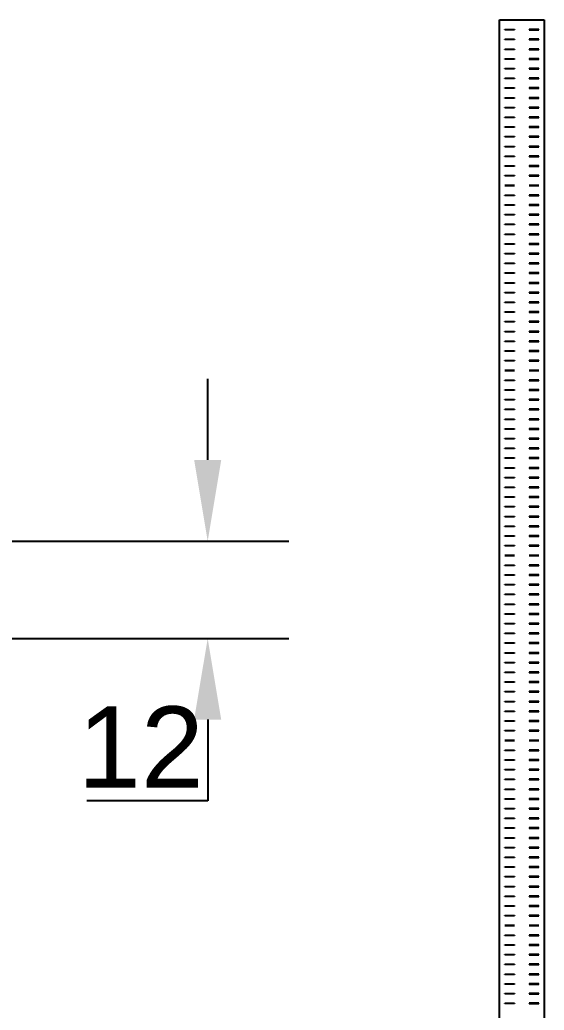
# Model space of a CAD drawing. Header units: inches. Extents: x 10969 to 23174, y -1093 to 7416.
# Drawn here: x 15912 to 16558, y 3 to 1224 of the extents above; entities that cross this region are included whole.
import ezdxf

# ---------------------------------------------------------------- set-up
doc = ezdxf.new("R2010")
doc.units = ezdxf.units.IN
doc.header["$MEASUREMENT"] = 0
doc.layers.get('Defpoints').update_dxf_attribs({"color": 2})
doc.layers.add('1', color=7, linetype='Continuous')
doc.layers.add('Размеры', color=5, linetype='Continuous')
doc.styles.get("Standard").update_dxf_attribs({"font": 'arial.ttf'})
doc.dimstyles.new('ГОСТ', dxfattribs={"dimtxt": 100, "dimasz": 100, "dimexe": 100, "dimexo": 32, "dimgap": 16, "dimtad": 1, "dimtoh": 1, "dimdec": 0, "dimzin": 0, "dimdsep": 46, "dimtxsty": 'Standard', "dimcen": 40, "dimadec": 0, "dimazin": 0, "dimtfac": 1, "dimtdec": 0, "dimtofl": 0, "dimtmove": 0, "dimatfit": 3, "dimfxl": 1, "dimtolj": 1, "dimtzin": 0, "dimarcsym": 1})

# ---------------------------------------------------------------- blocks, each defined once
blk = doc.blocks.new('*D24')
at = {"layer": 'Defpoints', "color": 0, "transparency": 16777216}
for p in [(15816.5, 581.3), (15816.5, 461.3), (16143.4, 461.3)]:
    blk.add_point(p, dxfattribs=at)
at = {"layer": 'Размеры', "color": 0, "lineweight": -2, "transparency": 16777216}
for p, q in [((16143.4, 681.3), (16143.4, 781.3)), ((15848.5, 581.3), (16243.4, 581.3)), ((15848.5, 461.3), (16243.4, 461.3)), ((16143.4, 361.3), (16143.4, 261.3)), ((16143.4, 261.3), (15994.6, 261.3))]:
    blk.add_line(p, q, dxfattribs=at)
at = {"layer": 'Размеры', "color": 0, "transparency": 16777216}
for points in [[(16126.7, 681.3), (16160.1, 681.3), (16143.4, 581.3)], [(16126.7, 361.3), (16160.1, 361.3), (16143.4, 461.3)]]:
    blk.add_solid(points, dxfattribs=at)
at = {"layer": 'Размеры', "color": 0, "transparency": 16777216, "insert": (16061, 327.5), "char_height": 100, "attachment_point": 5}
blk.add_mtext('\\A1;12', dxfattribs=at)

msp = doc.modelspace()

# ---------------------------------------------------------------- linework, layer by layer
at = {"layer": '1'}
for p, q in [((16503.3092, 1223.71791), (16558.3092, 1223.71791)), ((16503.3092, -776.28209), (16503.3092, 1223.71791)), ((16558.3092, 1223.71791), (16558.3092, -776.28209)), ((16509.8092, 1211.71791), (16521.8092, 1211.71791)), ((16509.8092, 1211.31791), (16509.8092, 1211.71791)), ((16521.8092, 1211.31791), (16509.8092, 1211.31791)), ((16521.8092, 1211.71791), (16521.8092, 1211.31791)), ((16551.8092, 1211.71791), (16539.8092, 1211.71791)), ((16539.8092, 1211.71791), (16539.8092, 1211.31791)), ((16539.8092, 1211.31791), (16551.8092, 1211.31791)), ((16551.8092, 1211.31791), (16551.8092, 1211.71791)), ((16509.8092, 1199.71791), (16521.8092, 1199.71791)), ((16509.8092, 1199.31791), (16509.8092, 1199.71791)), ((16521.8092, 1199.31791), (16509.8092, 1199.31791)), ((16521.8092, 1199.71791), (16521.8092, 1199.31791)), ((16551.8092, 1199.71791), (16539.8092, 1199.71791)), ((16539.8092, 1199.71791), (16539.8092, 1199.31791)), ((16539.8092, 1199.31791), (16551.8092, 1199.31791)), ((16551.8092, 1199.31791), (16551.8092, 1199.71791)), ((16509.8092, 1187.71791), (16521.8092, 1187.71791)), ((16509.8092, 1187.31791), (16509.8092, 1187.71791)), ((16521.8092, 1187.31791), (16509.8092, 1187.31791)), ((16521.8092, 1187.71791), (16521.8092, 1187.31791)), ((16551.8092, 1187.71791), (16539.8092, 1187.71791)), ((16539.8092, 1187.71791), (16539.8092, 1187.31791)), ((16539.8092, 1187.31791), (16551.8092, 1187.31791)), ((16551.8092, 1187.31791), (16551.8092, 1187.71791)), ((16509.8092, 1175.71791), (16521.8092, 1175.71791)), ((16509.8092, 1175.31791), (16509.8092, 1175.71791)), ((16521.8092, 1175.31791), (16509.8092, 1175.31791)), ((16521.8092, 1175.71791), (16521.8092, 1175.31791)), ((16551.8092, 1175.71791), (16539.8092, 1175.71791)), ((16539.8092, 1175.71791), (16539.8092, 1175.31791)), ((16539.8092, 1175.31791), (16551.8092, 1175.31791)), ((16551.8092, 1175.31791), (16551.8092, 1175.71791)), ((16509.8092, 1163.71791), (16521.8092, 1163.71791)), ((16509.8092, 1163.31791), (16509.8092, 1163.71791)), ((16521.8092, 1163.31791), (16509.8092, 1163.31791)), ((16521.8092, 1163.71791), (16521.8092, 1163.31791)), ((16551.8092, 1163.71791), (16539.8092, 1163.71791)), ((16539.8092, 1163.71791), (16539.8092, 1163.31791)), ((16539.8092, 1163.31791), (16551.8092, 1163.31791)), ((16551.8092, 1163.31791), (16551.8092, 1163.71791)), ((16509.8092, 1151.71791), (16521.8092, 1151.71791)), ((16509.8092, 1151.31791), (16509.8092, 1151.71791)), ((16509.8092, 1151.71791), (16521.8092, 1151.71791)), ((16509.8092, 1151.31791), (16509.8092, 1151.71791)), ((16521.8092, 1151.31791), (16509.8092, 1151.31791)), ((16521.8092, 1151.31791), (16509.8092, 1151.31791)), ((16521.8092, 1151.71791), (16521.8092, 1151.31791)), ((16521.8092, 1151.71791), (16521.8092, 1151.31791)), ((16551.8092, 1151.71791), (16539.8092, 1151.71791)), ((16539.8092, 1151.71791), (16539.8092, 1151.31791)), ((16551.8092, 1151.71791), (16539.8092, 1151.71791)), ((16539.8092, 1151.71791), (16539.8092, 1151.31791)), ((16539.8092, 1151.31791), (16551.8092, 1151.31791)), ((16539.8092, 1151.31791), (16551.8092, 1151.31791)), ((16551.8092, 1151.31791), (16551.8092, 1151.71791)), ((16551.8092, 1151.31791), (16551.8092, 1151.71791)), ((16509.8092, 1139.71791), (16521.8092, 1139.71791)), ((16509.8092, 1139.31791), (16509.8092, 1139.71791)), ((16521.8092, 1139.31791), (16509.8092, 1139.31791)), ((16521.8092, 1139.71791), (16521.8092, 1139.31791)), ((16551.8092, 1139.71791), (16539.8092, 1139.71791)), ((16539.8092, 1139.71791), (16539.8092, 1139.31791)), ((16539.8092, 1139.31791), (16551.8092, 1139.31791)), ((16551.8092, 1139.31791), (16551.8092, 1139.71791)), ((16509.8092, 1127.71791), (16521.8092, 1127.71791)), ((16509.8092, 1127.31791), (16509.8092, 1127.71791)), ((16521.8092, 1127.31791), (16509.8092, 1127.31791)), ((16521.8092, 1127.71791), (16521.8092, 1127.31791)), ((16551.8092, 1127.71791), (16539.8092, 1127.71791)), ((16539.8092, 1127.71791), (16539.8092, 1127.31791)), ((16539.8092, 1127.31791), (16551.8092, 1127.31791)), ((16551.8092, 1127.31791), (16551.8092, 1127.71791)), ((16509.8092, 1115.71791), (16521.8092, 1115.71791)), ((16509.8092, 1115.31791), (16509.8092, 1115.71791)), ((16521.8092, 1115.31791), (16509.8092, 1115.31791)), ((16521.8092, 1115.71791), (16521.8092, 1115.31791)), ((16551.8092, 1115.71791), (16539.8092, 1115.71791)), ((16539.8092, 1115.71791), (16539.8092, 1115.31791)), ((16539.8092, 1115.31791), (16551.8092, 1115.31791)), ((16551.8092, 1115.31791), (16551.8092, 1115.71791)), ((16509.8092, 1103.71791), (16521.8092, 1103.71791)), ((16509.8092, 1103.31791), (16509.8092, 1103.71791)), ((16521.8092, 1103.31791), (16509.8092, 1103.31791)), ((16521.8092, 1103.71791), (16521.8092, 1103.31791)), ((16551.8092, 1103.71791), (16539.8092, 1103.71791)), ((16539.8092, 1103.71791), (16539.8092, 1103.31791)), ((16539.8092, 1103.31791), (16551.8092, 1103.31791)), ((16551.8092, 1103.31791), (16551.8092, 1103.71791)), ((16509.8092, 1091.71791), (16521.8092, 1091.71791)), ((16509.8092, 1091.31791), (16509.8092, 1091.71791)), ((16509.8092, 1091.71791), (16521.8092, 1091.71791)), ((16509.8092, 1091.31791), (16509.8092, 1091.71791)), ((16521.8092, 1091.31791), (16509.8092, 1091.31791)), ((16521.8092, 1091.31791), (16509.8092, 1091.31791)), ((16521.8092, 1091.71791), (16521.8092, 1091.31791)), ((16521.8092, 1091.71791), (16521.8092, 1091.31791)), ((16551.8092, 1091.71791), (16539.8092, 1091.71791)), ((16539.8092, 1091.71791), (16539.8092, 1091.31791)), ((16551.8092, 1091.71791), (16539.8092, 1091.71791)), ((16539.8092, 1091.71791), (16539.8092, 1091.31791)), ((16539.8092, 1091.31791), (16551.8092, 1091.31791)), ((16539.8092, 1091.31791), (16551.8092, 1091.31791)), ((16551.8092, 1091.31791), (16551.8092, 1091.71791)), ((16551.8092, 1091.31791), (16551.8092, 1091.71791)), ((16509.8092, 1079.71791), (16521.8092, 1079.71791)), ((16509.8092, 1079.31791), (16509.8092, 1079.71791)), ((16521.8092, 1079.31791), (16509.8092, 1079.31791)), ((16521.8092, 1079.71791), (16521.8092, 1079.31791)), ((16551.8092, 1079.71791), (16539.8092, 1079.71791)), ((16539.8092, 1079.71791), (16539.8092, 1079.31791)), ((16539.8092, 1079.31791), (16551.8092, 1079.31791)), ((16551.8092, 1079.31791), (16551.8092, 1079.71791)), ((16509.8092, 1067.71791), (16521.8092, 1067.71791)), ((16509.8092, 1067.31791), (16509.8092, 1067.71791)), ((16521.8092, 1067.31791), (16509.8092, 1067.31791)), ((16521.8092, 1067.71791), (16521.8092, 1067.31791)), ((16551.8092, 1067.71791), (16539.8092, 1067.71791)), ((16539.8092, 1067.71791), (16539.8092, 1067.31791)), ((16539.8092, 1067.31791), (16551.8092, 1067.31791)), ((16551.8092, 1067.31791), (16551.8092, 1067.71791)), ((16509.8092, 1055.71791), (16521.8092, 1055.71791)), ((16509.8092, 1055.31791), (16509.8092, 1055.71791)), ((16521.8092, 1055.31791), (16509.8092, 1055.31791)), ((16521.8092, 1055.71791), (16521.8092, 1055.31791)), ((16551.8092, 1055.71791), (16539.8092, 1055.71791)), ((16539.8092, 1055.71791), (16539.8092, 1055.31791)), ((16539.8092, 1055.31791), (16551.8092, 1055.31791)), ((16551.8092, 1055.31791), (16551.8092, 1055.71791)), ((16509.8092, 1043.71791), (16521.8092, 1043.71791)), ((16509.8092, 1043.31791), (16509.8092, 1043.71791)), ((16521.8092, 1043.31791), (16509.8092, 1043.31791)), ((16521.8092, 1043.71791), (16521.8092, 1043.31791)), ((16551.8092, 1043.71791), (16539.8092, 1043.71791)), ((16539.8092, 1043.71791), (16539.8092, 1043.31791)), ((16539.8092, 1043.31791), (16551.8092, 1043.31791)), ((16551.8092, 1043.31791), (16551.8092, 1043.71791)), ((16509.8092, 1031.71791), (16521.8092, 1031.71791)), ((16509.8092, 1031.31791), (16509.8092, 1031.71791)), ((16509.8092, 1031.71791), (16521.8092, 1031.71791)), ((16509.8092, 1031.31791), (16509.8092, 1031.71791)), ((16521.8092, 1031.31791), (16509.8092, 1031.31791)), ((16521.8092, 1031.31791), (16509.8092, 1031.31791)), ((16521.8092, 1031.71791), (16521.8092, 1031.31791)), ((16521.8092, 1031.71791), (16521.8092, 1031.31791)), ((16551.8092, 1031.71791), (16539.8092, 1031.71791)), ((16539.8092, 1031.71791), (16539.8092, 1031.31791)), ((16551.8092, 1031.71791), (16539.8092, 1031.71791)), ((16539.8092, 1031.71791), (16539.8092, 1031.31791)), ((16539.8092, 1031.31791), (16551.8092, 1031.31791)), ((16539.8092, 1031.31791), (16551.8092, 1031.31791)), ((16551.8092, 1031.31791), (16551.8092, 1031.71791)), ((16551.8092, 1031.31791), (16551.8092, 1031.71791)), ((16509.8092, 1019.71791), (16521.8092, 1019.71791)), ((16509.8092, 1019.31791), (16509.8092, 1019.71791)), ((16521.8092, 1019.31791), (16509.8092, 1019.31791)), ((16521.8092, 1019.71791), (16521.8092, 1019.31791)), ((16551.8092, 1019.71791), (16539.8092, 1019.71791)), ((16539.8092, 1019.71791), (16539.8092, 1019.31791)), ((16539.8092, 1019.31791), (16551.8092, 1019.31791)), ((16551.8092, 1019.31791), (16551.8092, 1019.71791)), ((16509.8092, 1007.71791), (16521.8092, 1007.71791)), ((16509.8092, 1007.31791), (16509.8092, 1007.71791)), ((16521.8092, 1007.31791), (16509.8092, 1007.31791)), ((16521.8092, 1007.71791), (16521.8092, 1007.31791)), ((16551.8092, 1007.71791), (16539.8092, 1007.71791)), ((16539.8092, 1007.71791), (16539.8092, 1007.31791)), ((16539.8092, 1007.31791), (16551.8092, 1007.31791)), ((16551.8092, 1007.31791), (16551.8092, 1007.71791)), ((16509.8092, 995.71791), (16521.8092, 995.71791)), ((16509.8092, 995.31791), (16509.8092, 995.71791)), ((16521.8092, 995.31791), (16509.8092, 995.31791)), ((16521.8092, 995.71791), (16521.8092, 995.31791)), ((16551.8092, 995.71791), (16539.8092, 995.71791)), ((16539.8092, 995.71791), (16539.8092, 995.31791)), ((16539.8092, 995.31791), (16551.8092, 995.31791)), ((16551.8092, 995.31791), (16551.8092, 995.71791)), ((16509.8092, 983.71791), (16521.8092, 983.71791)), ((16509.8092, 983.31791), (16509.8092, 983.71791)), ((16521.8092, 983.31791), (16509.8092, 983.31791)), ((16521.8092, 983.71791), (16521.8092, 983.31791)), ((16551.8092, 983.71791), (16539.8092, 983.71791)), ((16539.8092, 983.71791), (16539.8092, 983.31791)), ((16539.8092, 983.31791), (16551.8092, 983.31791)), ((16551.8092, 983.31791), (16551.8092, 983.71791)), ((16509.8092, 971.71791), (16521.8092, 971.71791)), ((16509.8092, 971.31791), (16509.8092, 971.71791)), ((16509.8092, 971.71791), (16521.8092, 971.71791)), ((16509.8092, 971.31791), (16509.8092, 971.71791)), ((16521.8092, 971.31791), (16509.8092, 971.31791)), ((16521.8092, 971.31791), (16509.8092, 971.31791)), ((16521.8092, 971.71791), (16521.8092, 971.31791)), ((16521.8092, 971.71791), (16521.8092, 971.31791)), ((16551.8092, 971.71791), (16539.8092, 971.71791)), ((16539.8092, 971.71791), (16539.8092, 971.31791)), ((16551.8092, 971.71791), (16539.8092, 971.71791)), ((16539.8092, 971.71791), (16539.8092, 971.31791)), ((16539.8092, 971.31791), (16551.8092, 971.31791)), ((16539.8092, 971.31791), (16551.8092, 971.31791)), ((16551.8092, 971.31791), (16551.8092, 971.71791)), ((16551.8092, 971.31791), (16551.8092, 971.71791)), ((16509.8092, 959.71791), (16521.8092, 959.71791)), ((16509.8092, 959.31791), (16509.8092, 959.71791)), ((16521.8092, 959.31791), (16509.8092, 959.31791)), ((16521.8092, 959.71791), (16521.8092, 959.31791)), ((16551.8092, 959.71791), (16539.8092, 959.71791)), ((16539.8092, 959.71791), (16539.8092, 959.31791)), ((16539.8092, 959.31791), (16551.8092, 959.31791)), ((16551.8092, 959.31791), (16551.8092, 959.71791)), ((16509.8092, 947.71791), (16521.8092, 947.71791)), ((16509.8092, 947.31791), (16509.8092, 947.71791)), ((16521.8092, 947.31791), (16509.8092, 947.31791)), ((16521.8092, 947.71791), (16521.8092, 947.31791)), ((16551.8092, 947.71791), (16539.8092, 947.71791)), ((16539.8092, 947.71791), (16539.8092, 947.31791)), ((16539.8092, 947.31791), (16551.8092, 947.31791)), ((16551.8092, 947.31791), (16551.8092, 947.71791)), ((16509.8092, 935.71791), (16521.8092, 935.71791)), ((16509.8092, 935.31791), (16509.8092, 935.71791)), ((16521.8092, 935.31791), (16509.8092, 935.31791)), ((16521.8092, 935.71791), (16521.8092, 935.31791)), ((16551.8092, 935.71791), (16539.8092, 935.71791)), ((16539.8092, 935.71791), (16539.8092, 935.31791)), ((16539.8092, 935.31791), (16551.8092, 935.31791)), ((16551.8092, 935.31791), (16551.8092, 935.71791)), ((16509.8092, 923.71791), (16521.8092, 923.71791)), ((16509.8092, 923.31791), (16509.8092, 923.71791)), ((16521.8092, 923.31791), (16509.8092, 923.31791)), ((16521.8092, 923.71791), (16521.8092, 923.31791)), ((16551.8092, 923.71791), (16539.8092, 923.71791)), ((16539.8092, 923.71791), (16539.8092, 923.31791)), ((16539.8092, 923.31791), (16551.8092, 923.31791)), ((16551.8092, 923.31791), (16551.8092, 923.71791)), ((16509.8092, 911.71791), (16521.8092, 911.71791)), ((16509.8092, 911.31791), (16509.8092, 911.71791)), ((16509.8092, 911.71791), (16521.8092, 911.71791)), ((16509.8092, 911.31791), (16509.8092, 911.71791)), ((16521.8092, 911.31791), (16509.8092, 911.31791)), ((16521.8092, 911.31791), (16509.8092, 911.31791)), ((16521.8092, 911.71791), (16521.8092, 911.31791)), ((16521.8092, 911.71791), (16521.8092, 911.31791)), ((16551.8092, 911.71791), (16539.8092, 911.71791)), ((16539.8092, 911.71791), (16539.8092, 911.31791)), ((16551.8092, 911.71791), (16539.8092, 911.71791)), ((16539.8092, 911.71791), (16539.8092, 911.31791)), ((16539.8092, 911.31791), (16551.8092, 911.31791)), ((16539.8092, 911.31791), (16551.8092, 911.31791)), ((16551.8092, 911.31791), (16551.8092, 911.71791)), ((16551.8092, 911.31791), (16551.8092, 911.71791)), ((16509.8092, 899.71791), (16521.8092, 899.71791)), ((16509.8092, 899.31791), (16509.8092, 899.71791)), ((16521.8092, 899.31791), (16509.8092, 899.31791)), ((16521.8092, 899.71791), (16521.8092, 899.31791)), ((16551.8092, 899.71791), (16539.8092, 899.71791)), ((16539.8092, 899.71791), (16539.8092, 899.31791)), ((16539.8092, 899.31791), (16551.8092, 899.31791)), ((16551.8092, 899.31791), (16551.8092, 899.71791)), ((16509.8092, 887.71791), (16521.8092, 887.71791)), ((16509.8092, 887.31791), (16509.8092, 887.71791)), ((16521.8092, 887.31791), (16509.8092, 887.31791)), ((16521.8092, 887.71791), (16521.8092, 887.31791)), ((16551.8092, 887.71791), (16539.8092, 887.71791)), ((16539.8092, 887.71791), (16539.8092, 887.31791)), ((16539.8092, 887.31791), (16551.8092, 887.31791)), ((16551.8092, 887.31791), (16551.8092, 887.71791)), ((16509.8092, 875.71791), (16521.8092, 875.71791)), ((16509.8092, 875.31791), (16509.8092, 875.71791)), ((16521.8092, 875.31791), (16509.8092, 875.31791)), ((16521.8092, 875.71791), (16521.8092, 875.31791)), ((16551.8092, 875.71791), (16539.8092, 875.71791)), ((16539.8092, 875.71791), (16539.8092, 875.31791)), ((16539.8092, 875.31791), (16551.8092, 875.31791)), ((16551.8092, 875.31791), (16551.8092, 875.71791)), ((16509.8092, 863.71791), (16521.8092, 863.71791)), ((16509.8092, 863.31791), (16509.8092, 863.71791)), ((16521.8092, 863.31791), (16509.8092, 863.31791)), ((16521.8092, 863.71791), (16521.8092, 863.31791)), ((16551.8092, 863.71791), (16539.8092, 863.71791)), ((16539.8092, 863.71791), (16539.8092, 863.31791)), ((16539.8092, 863.31791), (16551.8092, 863.31791)), ((16551.8092, 863.31791), (16551.8092, 863.71791)), ((16509.8092, 851.71791), (16521.8092, 851.71791)), ((16509.8092, 851.31791), (16509.8092, 851.71791)), ((16509.8092, 851.71791), (16521.8092, 851.71791)), ((16509.8092, 851.31791), (16509.8092, 851.71791)), ((16521.8092, 851.31791), (16509.8092, 851.31791)), ((16521.8092, 851.31791), (16509.8092, 851.31791)), ((16521.8092, 851.71791), (16521.8092, 851.31791)), ((16521.8092, 851.71791), (16521.8092, 851.31791)), ((16551.8092, 851.71791), (16539.8092, 851.71791)), ((16539.8092, 851.71791), (16539.8092, 851.31791)), ((16551.8092, 851.71791), (16539.8092, 851.71791)), ((16539.8092, 851.71791), (16539.8092, 851.31791)), ((16539.8092, 851.31791), (16551.8092, 851.31791)), ((16539.8092, 851.31791), (16551.8092, 851.31791)), ((16551.8092, 851.31791), (16551.8092, 851.71791)), ((16551.8092, 851.31791), (16551.8092, 851.71791)), ((16509.8092, 839.71791), (16521.8092, 839.71791)), ((16509.8092, 839.31791), (16509.8092, 839.71791)), ((16521.8092, 839.31791), (16509.8092, 839.31791)), ((16521.8092, 839.71791), (16521.8092, 839.31791)), ((16551.8092, 839.71791), (16539.8092, 839.71791)), ((16539.8092, 839.71791), (16539.8092, 839.31791)), ((16539.8092, 839.31791), (16551.8092, 839.31791)), ((16551.8092, 839.31791), (16551.8092, 839.71791)), ((16509.8092, 827.71791), (16521.8092, 827.71791)), ((16509.8092, 827.31791), (16509.8092, 827.71791)), ((16521.8092, 827.31791), (16509.8092, 827.31791)), ((16521.8092, 827.71791), (16521.8092, 827.31791)), ((16551.8092, 827.71791), (16539.8092, 827.71791)), ((16539.8092, 827.71791), (16539.8092, 827.31791)), ((16539.8092, 827.31791), (16551.8092, 827.31791)), ((16551.8092, 827.31791), (16551.8092, 827.71791)), ((16509.8092, 815.71791), (16521.8092, 815.71791)), ((16509.8092, 815.31791), (16509.8092, 815.71791)), ((16521.8092, 815.31791), (16509.8092, 815.31791)), ((16521.8092, 815.71791), (16521.8092, 815.31791)), ((16551.8092, 815.71791), (16539.8092, 815.71791)), ((16539.8092, 815.71791), (16539.8092, 815.31791)), ((16539.8092, 815.31791), (16551.8092, 815.31791)), ((16551.8092, 815.31791), (16551.8092, 815.71791)), ((16509.8092, 803.71791), (16521.8092, 803.71791)), ((16509.8092, 803.31791), (16509.8092, 803.71791)), ((16521.8092, 803.31791), (16509.8092, 803.31791)), ((16521.8092, 803.71791), (16521.8092, 803.31791)), ((16551.8092, 803.71791), (16539.8092, 803.71791)), ((16539.8092, 803.71791), (16539.8092, 803.31791)), ((16539.8092, 803.31791), (16551.8092, 803.31791)), ((16551.8092, 803.31791), (16551.8092, 803.71791)), ((16509.8092, 791.71791), (16521.8092, 791.71791)), ((16509.8092, 791.31791), (16509.8092, 791.71791)), ((16509.8092, 791.71791), (16521.8092, 791.71791)), ((16509.8092, 791.31791), (16509.8092, 791.71791)), ((16521.8092, 791.31791), (16509.8092, 791.31791)), ((16521.8092, 791.31791), (16509.8092, 791.31791)), ((16521.8092, 791.71791), (16521.8092, 791.31791)), ((16521.8092, 791.71791), (16521.8092, 791.31791)), ((16551.8092, 791.71791), (16539.8092, 791.71791)), ((16539.8092, 791.71791), (16539.8092, 791.31791)), ((16551.8092, 791.71791), (16539.8092, 791.71791)), ((16539.8092, 791.71791), (16539.8092, 791.31791)), ((16539.8092, 791.31791), (16551.8092, 791.31791)), ((16539.8092, 791.31791), (16551.8092, 791.31791)), ((16551.8092, 791.31791), (16551.8092, 791.71791)), ((16551.8092, 791.31791), (16551.8092, 791.71791)), ((16509.8092, 779.71791), (16521.8092, 779.71791)), ((16509.8092, 779.31791), (16509.8092, 779.71791)), ((16521.8092, 779.31791), (16509.8092, 779.31791)), ((16521.8092, 779.71791), (16521.8092, 779.31791)), ((16551.8092, 779.71791), (16539.8092, 779.71791)), ((16539.8092, 779.71791), (16539.8092, 779.31791)), ((16539.8092, 779.31791), (16551.8092, 779.31791)), ((16551.8092, 779.31791), (16551.8092, 779.71791)), ((16509.8092, 767.71791), (16521.8092, 767.71791)), ((16509.8092, 767.31791), (16509.8092, 767.71791)), ((16521.8092, 767.31791), (16509.8092, 767.31791)), ((16521.8092, 767.71791), (16521.8092, 767.31791)), ((16551.8092, 767.71791), (16539.8092, 767.71791)), ((16539.8092, 767.71791), (16539.8092, 767.31791)), ((16539.8092, 767.31791), (16551.8092, 767.31791)), ((16551.8092, 767.31791), (16551.8092, 767.71791)), ((16509.8092, 755.71791), (16521.8092, 755.71791)), ((16509.8092, 755.31791), (16509.8092, 755.71791)), ((16521.8092, 755.31791), (16509.8092, 755.31791)), ((16521.8092, 755.71791), (16521.8092, 755.31791)), ((16551.8092, 755.71791), (16539.8092, 755.71791)), ((16539.8092, 755.71791), (16539.8092, 755.31791)), ((16539.8092, 755.31791), (16551.8092, 755.31791)), ((16551.8092, 755.31791), (16551.8092, 755.71791)), ((16509.8092, 743.71791), (16521.8092, 743.71791)), ((16509.8092, 743.31791), (16509.8092, 743.71791)), ((16521.8092, 743.31791), (16509.8092, 743.31791)), ((16521.8092, 743.71791), (16521.8092, 743.31791)), ((16551.8092, 743.71791), (16539.8092, 743.71791)), ((16539.8092, 743.71791), (16539.8092, 743.31791)), ((16539.8092, 743.31791), (16551.8092, 743.31791)), ((16551.8092, 743.31791), (16551.8092, 743.71791)), ((16509.8092, 731.71791), (16521.8092, 731.71791)), ((16509.8092, 731.31791), (16509.8092, 731.71791)), ((16509.8092, 731.71791), (16521.8092, 731.71791)), ((16509.8092, 731.31791), (16509.8092, 731.71791)), ((16521.8092, 731.31791), (16509.8092, 731.31791)), ((16521.8092, 731.31791), (16509.8092, 731.31791)), ((16521.8092, 731.71791), (16521.8092, 731.31791)), ((16521.8092, 731.71791), (16521.8092, 731.31791)), ((16551.8092, 731.71791), (16539.8092, 731.71791)), ((16539.8092, 731.71791), (16539.8092, 731.31791)), ((16551.8092, 731.71791), (16539.8092, 731.71791)), ((16539.8092, 731.71791), (16539.8092, 731.31791)), ((16539.8092, 731.31791), (16551.8092, 731.31791)), ((16539.8092, 731.31791), (16551.8092, 731.31791)), ((16551.8092, 731.31791), (16551.8092, 731.71791)), ((16551.8092, 731.31791), (16551.8092, 731.71791)), ((16509.8092, 719.71791), (16521.8092, 719.71791)), ((16509.8092, 719.31791), (16509.8092, 719.71791)), ((16521.8092, 719.31791), (16509.8092, 719.31791)), ((16521.8092, 719.71791), (16521.8092, 719.31791)), ((16551.8092, 719.71791), (16539.8092, 719.71791)), ((16539.8092, 719.71791), (16539.8092, 719.31791)), ((16539.8092, 719.31791), (16551.8092, 719.31791)), ((16551.8092, 719.31791), (16551.8092, 719.71791)), ((16509.8092, 707.71791), (16521.8092, 707.71791)), ((16509.8092, 707.31791), (16509.8092, 707.71791)), ((16521.8092, 707.31791), (16509.8092, 707.31791)), ((16521.8092, 707.71791), (16521.8092, 707.31791)), ((16551.8092, 707.71791), (16539.8092, 707.71791)), ((16539.8092, 707.71791), (16539.8092, 707.31791)), ((16539.8092, 707.31791), (16551.8092, 707.31791)), ((16551.8092, 707.31791), (16551.8092, 707.71791)), ((16509.8092, 695.71791), (16521.8092, 695.71791)), ((16509.8092, 695.31791), (16509.8092, 695.71791)), ((16521.8092, 695.31791), (16509.8092, 695.31791)), ((16509.8092, 683.71791), (16521.8092, 683.71791)), ((16509.8092, 683.31791), (16509.8092, 683.71791)), ((16521.8092, 695.71791), (16521.8092, 695.31791)), ((16521.8092, 683.71791), (16521.8092, 683.31791)), ((16551.8092, 695.71791), (16539.8092, 695.71791)), ((16539.8092, 695.71791), (16539.8092, 695.31791)), ((16539.8092, 695.31791), (16551.8092, 695.31791)), ((16551.8092, 683.71791), (16539.8092, 683.71791)), ((16539.8092, 683.71791), (16539.8092, 683.31791)), ((16551.8092, 695.31791), (16551.8092, 695.71791)), ((16551.8092, 683.31791), (16551.8092, 683.71791)), ((16521.8092, 683.31791), (16509.8092, 683.31791)), ((16509.8092, 671.71791), (16521.8092, 671.71791)), ((16509.8092, 671.31791), (16509.8092, 671.71791)), ((16509.8092, 671.71791), (16521.8092, 671.71791)), ((16509.8092, 671.31791), (16509.8092, 671.71791)), ((16521.8092, 671.71791), (16521.8092, 671.31791)), ((16521.8092, 671.71791), (16521.8092, 671.31791)), ((16539.8092, 683.31791), (16551.8092, 683.31791)), ((16551.8092, 671.71791), (16539.8092, 671.71791)), ((16539.8092, 671.71791), (16539.8092, 671.31791)), ((16551.8092, 671.71791), (16539.8092, 671.71791)), ((16539.8092, 671.71791), (16539.8092, 671.31791)), ((16551.8092, 671.31791), (16551.8092, 671.71791)), ((16551.8092, 671.31791), (16551.8092, 671.71791)), ((16521.8092, 671.31791), (16509.8092, 671.31791)), ((16521.8092, 671.31791), (16509.8092, 671.31791)), ((16509.8092, 659.71791), (16521.8092, 659.71791)), ((16509.8092, 659.31791), (16509.8092, 659.71791)), ((16521.8092, 659.31791), (16509.8092, 659.31791)), ((16521.8092, 659.71791), (16521.8092, 659.31791)), ((16539.8092, 671.31791), (16551.8092, 671.31791)), ((16539.8092, 671.31791), (16551.8092, 671.31791)), ((16551.8092, 659.71791), (16539.8092, 659.71791)), ((16539.8092, 659.71791), (16539.8092, 659.31791)), ((16539.8092, 659.31791), (16551.8092, 659.31791)), ((16551.8092, 659.31791), (16551.8092, 659.71791)), ((16509.8092, 647.71791), (16521.8092, 647.71791)), ((16509.8092, 647.31791), (16509.8092, 647.71791)), ((16521.8092, 647.31791), (16509.8092, 647.31791)), ((16521.8092, 647.71791), (16521.8092, 647.31791)), ((16551.8092, 647.71791), (16539.8092, 647.71791)), ((16539.8092, 647.71791), (16539.8092, 647.31791)), ((16539.8092, 647.31791), (16551.8092, 647.31791)), ((16551.8092, 647.31791), (16551.8092, 647.71791)), ((16509.8092, 635.71791), (16521.8092, 635.71791)), ((16509.8092, 635.31791), (16509.8092, 635.71791)), ((16521.8092, 635.31791), (16509.8092, 635.31791)), ((16521.8092, 635.71791), (16521.8092, 635.31791)), ((16551.8092, 635.71791), (16539.8092, 635.71791)), ((16539.8092, 635.71791), (16539.8092, 635.31791)), ((16539.8092, 635.31791), (16551.8092, 635.31791)), ((16551.8092, 635.31791), (16551.8092, 635.71791)), ((16509.8092, 623.71791), (16521.8092, 623.71791)), ((16509.8092, 623.31791), (16509.8092, 623.71791)), ((16521.8092, 623.31791), (16509.8092, 623.31791)), ((16521.8092, 623.71791), (16521.8092, 623.31791)), ((16551.8092, 623.71791), (16539.8092, 623.71791)), ((16539.8092, 623.71791), (16539.8092, 623.31791)), ((16539.8092, 623.31791), (16551.8092, 623.31791)), ((16551.8092, 623.31791), (16551.8092, 623.71791)), ((16509.8092, 611.71791), (16521.8092, 611.71791)), ((16509.8092, 611.31791), (16509.8092, 611.71791)), ((16509.8092, 611.71791), (16521.8092, 611.71791)), ((16509.8092, 611.31791), (16509.8092, 611.71791)), ((16521.8092, 611.31791), (16509.8092, 611.31791)), ((16521.8092, 611.31791), (16509.8092, 611.31791)), ((16521.8092, 611.71791), (16521.8092, 611.31791)), ((16521.8092, 611.71791), (16521.8092, 611.31791)), ((16551.8092, 611.71791), (16539.8092, 611.71791)), ((16539.8092, 611.71791), (16539.8092, 611.31791)), ((16551.8092, 611.71791), (16539.8092, 611.71791)), ((16539.8092, 611.71791), (16539.8092, 611.31791)), ((16539.8092, 611.31791), (16551.8092, 611.31791)), ((16539.8092, 611.31791), (16551.8092, 611.31791)), ((16551.8092, 611.31791), (16551.8092, 611.71791)), ((16551.8092, 611.31791), (16551.8092, 611.71791)), ((16509.8092, 599.71791), (16521.8092, 599.71791)), ((16509.8092, 599.31791), (16509.8092, 599.71791)), ((16521.8092, 599.31791), (16509.8092, 599.31791)), ((16521.8092, 599.71791), (16521.8092, 599.31791)), ((16551.8092, 599.71791), (16539.8092, 599.71791)), ((16539.8092, 599.71791), (16539.8092, 599.31791)), ((16539.8092, 599.31791), (16551.8092, 599.31791)), ((16551.8092, 599.31791), (16551.8092, 599.71791)), ((16509.8092, 587.71791), (16521.8092, 587.71791)), ((16509.8092, 587.31791), (16509.8092, 587.71791)), ((16521.8092, 587.31791), (16509.8092, 587.31791)), ((16521.8092, 587.71791), (16521.8092, 587.31791)), ((16551.8092, 587.71791), (16539.8092, 587.71791)), ((16539.8092, 587.71791), (16539.8092, 587.31791)), ((16539.8092, 587.31791), (16551.8092, 587.31791)), ((16551.8092, 587.31791), (16551.8092, 587.71791)), ((16509.8092, 575.71791), (16521.8092, 575.71791)), ((16509.8092, 575.31791), (16509.8092, 575.71791)), ((16521.8092, 575.31791), (16509.8092, 575.31791)), ((16521.8092, 575.71791), (16521.8092, 575.31791)), ((16551.8092, 575.71791), (16539.8092, 575.71791)), ((16539.8092, 575.71791), (16539.8092, 575.31791)), ((16539.8092, 575.31791), (16551.8092, 575.31791)), ((16551.8092, 575.31791), (16551.8092, 575.71791)), ((16509.8092, 563.71791), (16521.8092, 563.71791)), ((16509.8092, 563.31791), (16509.8092, 563.71791)), ((16521.8092, 563.31791), (16509.8092, 563.31791)), ((16521.8092, 563.71791), (16521.8092, 563.31791)), ((16551.8092, 563.71791), (16539.8092, 563.71791)), ((16539.8092, 563.71791), (16539.8092, 563.31791)), ((16539.8092, 563.31791), (16551.8092, 563.31791)), ((16551.8092, 563.31791), (16551.8092, 563.71791)), ((16509.8092, 551.71791), (16521.8092, 551.71791)), ((16509.8092, 551.31791), (16509.8092, 551.71791)), ((16509.8092, 551.71791), (16521.8092, 551.71791)), ((16509.8092, 551.31791), (16509.8092, 551.71791)), ((16521.8092, 551.31791), (16509.8092, 551.31791)), ((16521.8092, 551.31791), (16509.8092, 551.31791)), ((16521.8092, 551.71791), (16521.8092, 551.31791)), ((16521.8092, 551.71791), (16521.8092, 551.31791)), ((16551.8092, 551.71791), (16539.8092, 551.71791)), ((16539.8092, 551.71791), (16539.8092, 551.31791)), ((16551.8092, 551.71791), (16539.8092, 551.71791)), ((16539.8092, 551.71791), (16539.8092, 551.31791)), ((16539.8092, 551.31791), (16551.8092, 551.31791)), ((16539.8092, 551.31791), (16551.8092, 551.31791)), ((16551.8092, 551.31791), (16551.8092, 551.71791)), ((16551.8092, 551.31791), (16551.8092, 551.71791)), ((16509.8092, 539.71791), (16521.8092, 539.71791)), ((16509.8092, 539.31791), (16509.8092, 539.71791)), ((16521.8092, 539.31791), (16509.8092, 539.31791)), ((16521.8092, 539.71791), (16521.8092, 539.31791)), ((16551.8092, 539.71791), (16539.8092, 539.71791)), ((16539.8092, 539.71791), (16539.8092, 539.31791)), ((16539.8092, 539.31791), (16551.8092, 539.31791)), ((16551.8092, 539.31791), (16551.8092, 539.71791)), ((16509.8092, 527.71791), (16521.8092, 527.71791)), ((16509.8092, 527.31791), (16509.8092, 527.71791)), ((16521.8092, 527.31791), (16509.8092, 527.31791)), ((16521.8092, 527.71791), (16521.8092, 527.31791)), ((16551.8092, 527.71791), (16539.8092, 527.71791)), ((16539.8092, 527.71791), (16539.8092, 527.31791)), ((16539.8092, 527.31791), (16551.8092, 527.31791)), ((16551.8092, 527.31791), (16551.8092, 527.71791)), ((16509.8092, 515.71791), (16521.8092, 515.71791)), ((16509.8092, 515.31791), (16509.8092, 515.71791)), ((16521.8092, 515.31791), (16509.8092, 515.31791)), ((16521.8092, 515.71791), (16521.8092, 515.31791)), ((16551.8092, 515.71791), (16539.8092, 515.71791)), ((16539.8092, 515.71791), (16539.8092, 515.31791)), ((16539.8092, 515.31791), (16551.8092, 515.31791)), ((16551.8092, 515.31791), (16551.8092, 515.71791)), ((16509.8092, 503.71791), (16521.8092, 503.71791)), ((16509.8092, 503.31791), (16509.8092, 503.71791)), ((16521.8092, 503.31791), (16509.8092, 503.31791)), ((16521.8092, 503.71791), (16521.8092, 503.31791)), ((16551.8092, 503.71791), (16539.8092, 503.71791)), ((16539.8092, 503.71791), (16539.8092, 503.31791)), ((16539.8092, 503.31791), (16551.8092, 503.31791)), ((16551.8092, 503.31791), (16551.8092, 503.71791)), ((16509.8092, 491.71791), (16521.8092, 491.71791)), ((16509.8092, 491.31791), (16509.8092, 491.71791)), ((16521.8092, 491.31791), (16509.8092, 491.31791)), ((16521.8092, 491.71791), (16521.8092, 491.31791)), ((16551.8092, 491.71791), (16539.8092, 491.71791)), ((16539.8092, 491.71791), (16539.8092, 491.31791)), ((16539.8092, 491.31791), (16551.8092, 491.31791)), ((16551.8092, 491.31791), (16551.8092, 491.71791)), ((16509.8092, 479.71791), (16521.8092, 479.71791)), ((16509.8092, 479.31791), (16509.8092, 479.71791)), ((16521.8092, 479.31791), (16509.8092, 479.31791)), ((16521.8092, 479.71791), (16521.8092, 479.31791)), ((16551.8092, 479.71791), (16539.8092, 479.71791)), ((16539.8092, 479.71791), (16539.8092, 479.31791)), ((16539.8092, 479.31791), (16551.8092, 479.31791)), ((16551.8092, 479.31791), (16551.8092, 479.71791)), ((16509.8092, 467.71791), (16521.8092, 467.71791)), ((16509.8092, 467.31791), (16509.8092, 467.71791)), ((16521.8092, 467.31791), (16509.8092, 467.31791)), ((16521.8092, 467.71791), (16521.8092, 467.31791)), ((16551.8092, 467.71791), (16539.8092, 467.71791)), ((16539.8092, 467.71791), (16539.8092, 467.31791)), ((16539.8092, 467.31791), (16551.8092, 467.31791)), ((16551.8092, 467.31791), (16551.8092, 467.71791)), ((16509.8092, 455.71791), (16521.8092, 455.71791)), ((16509.8092, 455.31791), (16509.8092, 455.71791)), ((16521.8092, 455.31791), (16509.8092, 455.31791)), ((16521.8092, 455.71791), (16521.8092, 455.31791)), ((16551.8092, 455.71791), (16539.8092, 455.71791)), ((16539.8092, 455.71791), (16539.8092, 455.31791)), ((16539.8092, 455.31791), (16551.8092, 455.31791)), ((16551.8092, 455.31791), (16551.8092, 455.71791)), ((16509.8092, 443.71791), (16521.8092, 443.71791)), ((16509.8092, 443.31791), (16509.8092, 443.71791)), ((16521.8092, 443.31791), (16509.8092, 443.31791)), ((16521.8092, 443.71791), (16521.8092, 443.31791)), ((16551.8092, 443.71791), (16539.8092, 443.71791)), ((16539.8092, 443.71791), (16539.8092, 443.31791)), ((16539.8092, 443.31791), (16551.8092, 443.31791)), ((16551.8092, 443.31791), (16551.8092, 443.71791)), ((16509.8092, 431.71791), (16521.8092, 431.71791)), ((16509.8092, 431.31791), (16509.8092, 431.71791)), ((16509.8092, 431.71791), (16521.8092, 431.71791)), ((16509.8092, 431.31791), (16509.8092, 431.71791)), ((16521.8092, 431.31791), (16509.8092, 431.31791)), ((16521.8092, 431.31791), (16509.8092, 431.31791)), ((16521.8092, 431.71791), (16521.8092, 431.31791)), ((16521.8092, 431.71791), (16521.8092, 431.31791)), ((16551.8092, 431.71791), (16539.8092, 431.71791)), ((16539.8092, 431.71791), (16539.8092, 431.31791)), ((16551.8092, 431.71791), (16539.8092, 431.71791)), ((16539.8092, 431.71791), (16539.8092, 431.31791)), ((16539.8092, 431.31791), (16551.8092, 431.31791)), ((16539.8092, 431.31791), (16551.8092, 431.31791)), ((16551.8092, 431.31791), (16551.8092, 431.71791)), ((16551.8092, 431.31791), (16551.8092, 431.71791)), ((16509.8092, 419.71791), (16521.8092, 419.71791)), ((16509.8092, 419.31791), (16509.8092, 419.71791)), ((16521.8092, 419.31791), (16509.8092, 419.31791)), ((16521.8092, 419.71791), (16521.8092, 419.31791)), ((16551.8092, 419.71791), (16539.8092, 419.71791)), ((16539.8092, 419.71791), (16539.8092, 419.31791)), ((16539.8092, 419.31791), (16551.8092, 419.31791)), ((16551.8092, 419.31791), (16551.8092, 419.71791)), ((16509.8092, 407.71791), (16521.8092, 407.71791)), ((16509.8092, 407.31791), (16509.8092, 407.71791)), ((16521.8092, 407.31791), (16509.8092, 407.31791)), ((16521.8092, 407.71791), (16521.8092, 407.31791)), ((16551.8092, 407.71791), (16539.8092, 407.71791)), ((16539.8092, 407.71791), (16539.8092, 407.31791)), ((16539.8092, 407.31791), (16551.8092, 407.31791)), ((16551.8092, 407.31791), (16551.8092, 407.71791)), ((16509.8092, 395.71791), (16521.8092, 395.71791)), ((16509.8092, 395.31791), (16509.8092, 395.71791)), ((16521.8092, 395.31791), (16509.8092, 395.31791)), ((16521.8092, 395.71791), (16521.8092, 395.31791)), ((16551.8092, 395.71791), (16539.8092, 395.71791)), ((16539.8092, 395.71791), (16539.8092, 395.31791)), ((16539.8092, 395.31791), (16551.8092, 395.31791)), ((16551.8092, 395.31791), (16551.8092, 395.71791)), ((16509.8092, 383.71791), (16521.8092, 383.71791)), ((16509.8092, 383.31791), (16509.8092, 383.71791)), ((16521.8092, 383.31791), (16509.8092, 383.31791)), ((16521.8092, 383.71791), (16521.8092, 383.31791)), ((16551.8092, 383.71791), (16539.8092, 383.71791)), ((16539.8092, 383.71791), (16539.8092, 383.31791)), ((16539.8092, 383.31791), (16551.8092, 383.31791)), ((16551.8092, 383.31791), (16551.8092, 383.71791)), ((16509.8092, 371.71791), (16521.8092, 371.71791)), ((16509.8092, 371.31791), (16509.8092, 371.71791)), ((16509.8092, 371.71791), (16521.8092, 371.71791)), ((16509.8092, 371.31791), (16509.8092, 371.71791)), ((16521.8092, 371.31791), (16509.8092, 371.31791)), ((16521.8092, 371.31791), (16509.8092, 371.31791)), ((16521.8092, 371.71791), (16521.8092, 371.31791)), ((16521.8092, 371.71791), (16521.8092, 371.31791)), ((16551.8092, 371.71791), (16539.8092, 371.71791)), ((16539.8092, 371.71791), (16539.8092, 371.31791)), ((16551.8092, 371.71791), (16539.8092, 371.71791)), ((16539.8092, 371.71791), (16539.8092, 371.31791)), ((16539.8092, 371.31791), (16551.8092, 371.31791)), ((16539.8092, 371.31791), (16551.8092, 371.31791)), ((16551.8092, 371.31791), (16551.8092, 371.71791)), ((16551.8092, 371.31791), (16551.8092, 371.71791)), ((16509.8092, 359.71791), (16521.8092, 359.71791)), ((16509.8092, 359.31791), (16509.8092, 359.71791)), ((16521.8092, 359.31791), (16509.8092, 359.31791)), ((16521.8092, 359.71791), (16521.8092, 359.31791)), ((16551.8092, 359.71791), (16539.8092, 359.71791)), ((16539.8092, 359.71791), (16539.8092, 359.31791)), ((16539.8092, 359.31791), (16551.8092, 359.31791)), ((16551.8092, 359.31791), (16551.8092, 359.71791)), ((16509.8092, 347.71791), (16521.8092, 347.71791)), ((16509.8092, 347.31791), (16509.8092, 347.71791)), ((16521.8092, 347.31791), (16509.8092, 347.31791)), ((16521.8092, 347.71791), (16521.8092, 347.31791)), ((16551.8092, 347.71791), (16539.8092, 347.71791)), ((16539.8092, 347.71791), (16539.8092, 347.31791)), ((16539.8092, 347.31791), (16551.8092, 347.31791)), ((16551.8092, 347.31791), (16551.8092, 347.71791)), ((16509.8092, 335.71791), (16521.8092, 335.71791)), ((16509.8092, 335.31791), (16509.8092, 335.71791)), ((16521.8092, 335.31791), (16509.8092, 335.31791)), ((16521.8092, 335.71791), (16521.8092, 335.31791)), ((16551.8092, 335.71791), (16539.8092, 335.71791)), ((16539.8092, 335.71791), (16539.8092, 335.31791)), ((16539.8092, 335.31791), (16551.8092, 335.31791)), ((16551.8092, 335.31791), (16551.8092, 335.71791)), ((16509.8092, 323.71791), (16521.8092, 323.71791)), ((16509.8092, 323.31791), (16509.8092, 323.71791)), ((16521.8092, 323.31791), (16509.8092, 323.31791)), ((16521.8092, 323.71791), (16521.8092, 323.31791)), ((16551.8092, 323.71791), (16539.8092, 323.71791)), ((16539.8092, 323.71791), (16539.8092, 323.31791)), ((16539.8092, 323.31791), (16551.8092, 323.31791)), ((16551.8092, 323.31791), (16551.8092, 323.71791)), ((16509.8092, 311.71791), (16521.8092, 311.71791)), ((16509.8092, 311.31791), (16509.8092, 311.71791)), ((16509.8092, 311.71791), (16521.8092, 311.71791)), ((16509.8092, 311.31791), (16509.8092, 311.71791)), ((16521.8092, 311.31791), (16509.8092, 311.31791)), ((16521.8092, 311.31791), (16509.8092, 311.31791)), ((16521.8092, 311.71791), (16521.8092, 311.31791)), ((16521.8092, 311.71791), (16521.8092, 311.31791)), ((16551.8092, 311.71791), (16539.8092, 311.71791)), ((16539.8092, 311.71791), (16539.8092, 311.31791)), ((16551.8092, 311.71791), (16539.8092, 311.71791)), ((16539.8092, 311.71791), (16539.8092, 311.31791)), ((16539.8092, 311.31791), (16551.8092, 311.31791)), ((16539.8092, 311.31791), (16551.8092, 311.31791)), ((16551.8092, 311.31791), (16551.8092, 311.71791)), ((16551.8092, 311.31791), (16551.8092, 311.71791)), ((16509.8092, 299.71791), (16521.8092, 299.71791)), ((16509.8092, 299.31791), (16509.8092, 299.71791)), ((16521.8092, 299.31791), (16509.8092, 299.31791)), ((16521.8092, 299.71791), (16521.8092, 299.31791)), ((16551.8092, 299.71791), (16539.8092, 299.71791)), ((16539.8092, 299.71791), (16539.8092, 299.31791)), ((16539.8092, 299.31791), (16551.8092, 299.31791)), ((16551.8092, 299.31791), (16551.8092, 299.71791)), ((16509.8092, 287.71791), (16521.8092, 287.71791)), ((16509.8092, 287.31791), (16509.8092, 287.71791)), ((16521.8092, 287.31791), (16509.8092, 287.31791)), ((16521.8092, 287.71791), (16521.8092, 287.31791)), ((16551.8092, 287.71791), (16539.8092, 287.71791)), ((16539.8092, 287.71791), (16539.8092, 287.31791)), ((16539.8092, 287.31791), (16551.8092, 287.31791)), ((16551.8092, 287.31791), (16551.8092, 287.71791)), ((16509.8092, 275.71791), (16521.8092, 275.71791)), ((16509.8092, 275.31791), (16509.8092, 275.71791)), ((16521.8092, 275.31791), (16509.8092, 275.31791)), ((16521.8092, 275.71791), (16521.8092, 275.31791)), ((16551.8092, 275.71791), (16539.8092, 275.71791)), ((16539.8092, 275.71791), (16539.8092, 275.31791)), ((16539.8092, 275.31791), (16551.8092, 275.31791)), ((16551.8092, 275.31791), (16551.8092, 275.71791)), ((16509.8092, 263.71791), (16521.8092, 263.71791)), ((16509.8092, 263.31791), (16509.8092, 263.71791)), ((16521.8092, 263.31791), (16509.8092, 263.31791)), ((16521.8092, 263.71791), (16521.8092, 263.31791)), ((16551.8092, 263.71791), (16539.8092, 263.71791)), ((16539.8092, 263.71791), (16539.8092, 263.31791)), ((16539.8092, 263.31791), (16551.8092, 263.31791)), ((16551.8092, 263.31791), (16551.8092, 263.71791)), ((16509.8092, 251.71791), (16521.8092, 251.71791)), ((16509.8092, 251.31791), (16509.8092, 251.71791)), ((16509.8092, 251.71791), (16521.8092, 251.71791)), ((16509.8092, 251.31791), (16509.8092, 251.71791)), ((16521.8092, 251.31791), (16509.8092, 251.31791)), ((16521.8092, 251.31791), (16509.8092, 251.31791)), ((16521.8092, 251.71791), (16521.8092, 251.31791)), ((16521.8092, 251.71791), (16521.8092, 251.31791)), ((16551.8092, 251.71791), (16539.8092, 251.71791)), ((16539.8092, 251.71791), (16539.8092, 251.31791)), ((16551.8092, 251.71791), (16539.8092, 251.71791)), ((16539.8092, 251.71791), (16539.8092, 251.31791)), ((16539.8092, 251.31791), (16551.8092, 251.31791)), ((16539.8092, 251.31791), (16551.8092, 251.31791)), ((16551.8092, 251.31791), (16551.8092, 251.71791)), ((16551.8092, 251.31791), (16551.8092, 251.71791)), ((16509.8092, 239.71791), (16521.8092, 239.71791)), ((16509.8092, 239.31791), (16509.8092, 239.71791)), ((16521.8092, 239.31791), (16509.8092, 239.31791)), ((16521.8092, 239.71791), (16521.8092, 239.31791)), ((16551.8092, 239.71791), (16539.8092, 239.71791)), ((16539.8092, 239.71791), (16539.8092, 239.31791)), ((16539.8092, 239.31791), (16551.8092, 239.31791)), ((16551.8092, 239.31791), (16551.8092, 239.71791)), ((16509.8092, 227.71791), (16521.8092, 227.71791)), ((16509.8092, 227.31791), (16509.8092, 227.71791)), ((16521.8092, 227.31791), (16509.8092, 227.31791)), ((16521.8092, 227.71791), (16521.8092, 227.31791)), ((16551.8092, 227.71791), (16539.8092, 227.71791)), ((16539.8092, 227.71791), (16539.8092, 227.31791)), ((16539.8092, 227.31791), (16551.8092, 227.31791)), ((16551.8092, 227.31791), (16551.8092, 227.71791)), ((16509.8092, 215.71791), (16521.8092, 215.71791)), ((16509.8092, 215.31791), (16509.8092, 215.71791)), ((16521.8092, 215.31791), (16509.8092, 215.31791)), ((16521.8092, 215.71791), (16521.8092, 215.31791)), ((16551.8092, 215.71791), (16539.8092, 215.71791)), ((16539.8092, 215.71791), (16539.8092, 215.31791)), ((16539.8092, 215.31791), (16551.8092, 215.31791)), ((16551.8092, 215.31791), (16551.8092, 215.71791)), ((16509.8092, 203.71791), (16521.8092, 203.71791)), ((16509.8092, 203.31791), (16509.8092, 203.71791)), ((16521.8092, 203.31791), (16509.8092, 203.31791)), ((16521.8092, 203.71791), (16521.8092, 203.31791)), ((16551.8092, 203.71791), (16539.8092, 203.71791)), ((16539.8092, 203.71791), (16539.8092, 203.31791)), ((16539.8092, 203.31791), (16551.8092, 203.31791)), ((16551.8092, 203.31791), (16551.8092, 203.71791)), ((16509.8092, 191.71791), (16521.8092, 191.71791)), ((16509.8092, 191.31791), (16509.8092, 191.71791)), ((16509.8092, 191.71791), (16521.8092, 191.71791)), ((16509.8092, 191.31791), (16509.8092, 191.71791)), ((16521.8092, 191.31791), (16509.8092, 191.31791)), ((16521.8092, 191.31791), (16509.8092, 191.31791)), ((16521.8092, 191.71791), (16521.8092, 191.31791)), ((16521.8092, 191.71791), (16521.8092, 191.31791)), ((16551.8092, 191.71791), (16539.8092, 191.71791)), ((16539.8092, 191.71791), (16539.8092, 191.31791)), ((16551.8092, 191.71791), (16539.8092, 191.71791)), ((16539.8092, 191.71791), (16539.8092, 191.31791)), ((16539.8092, 191.31791), (16551.8092, 191.31791)), ((16539.8092, 191.31791), (16551.8092, 191.31791)), ((16551.8092, 191.31791), (16551.8092, 191.71791)), ((16551.8092, 191.31791), (16551.8092, 191.71791)), ((16509.8092, 179.71791), (16521.8092, 179.71791)), ((16509.8092, 179.31791), (16509.8092, 179.71791)), ((16521.8092, 179.31791), (16509.8092, 179.31791)), ((16521.8092, 179.71791), (16521.8092, 179.31791)), ((16551.8092, 179.71791), (16539.8092, 179.71791)), ((16539.8092, 179.71791), (16539.8092, 179.31791)), ((16539.8092, 179.31791), (16551.8092, 179.31791)), ((16551.8092, 179.31791), (16551.8092, 179.71791)), ((16509.8092, 167.71791), (16521.8092, 167.71791)), ((16509.8092, 167.31791), (16509.8092, 167.71791)), ((16521.8092, 167.31791), (16509.8092, 167.31791)), ((16521.8092, 167.71791), (16521.8092, 167.31791)), ((16551.8092, 167.71791), (16539.8092, 167.71791)), ((16539.8092, 167.71791), (16539.8092, 167.31791)), ((16539.8092, 167.31791), (16551.8092, 167.31791)), ((16551.8092, 167.31791), (16551.8092, 167.71791)), ((16509.8092, 155.71791), (16521.8092, 155.71791)), ((16509.8092, 155.31791), (16509.8092, 155.71791)), ((16521.8092, 155.31791), (16509.8092, 155.31791)), ((16521.8092, 155.71791), (16521.8092, 155.31791)), ((16551.8092, 155.71791), (16539.8092, 155.71791)), ((16539.8092, 155.71791), (16539.8092, 155.31791)), ((16539.8092, 155.31791), (16551.8092, 155.31791)), ((16551.8092, 155.31791), (16551.8092, 155.71791)), ((16509.8092, 143.71791), (16521.8092, 143.71791)), ((16509.8092, 143.31791), (16509.8092, 143.71791)), ((16521.8092, 143.31791), (16509.8092, 143.31791)), ((16521.8092, 143.71791), (16521.8092, 143.31791)), ((16551.8092, 143.71791), (16539.8092, 143.71791)), ((16539.8092, 143.71791), (16539.8092, 143.31791)), ((16539.8092, 143.31791), (16551.8092, 143.31791)), ((16551.8092, 143.31791), (16551.8092, 143.71791)), ((16509.8092, 131.71791), (16521.8092, 131.71791)), ((16509.8092, 131.31791), (16509.8092, 131.71791)), ((16509.8092, 131.71791), (16521.8092, 131.71791)), ((16509.8092, 131.31791), (16509.8092, 131.71791)), ((16521.8092, 131.31791), (16509.8092, 131.31791)), ((16521.8092, 131.31791), (16509.8092, 131.31791)), ((16521.8092, 131.71791), (16521.8092, 131.31791)), ((16521.8092, 131.71791), (16521.8092, 131.31791)), ((16551.8092, 131.71791), (16539.8092, 131.71791)), ((16539.8092, 131.71791), (16539.8092, 131.31791)), ((16551.8092, 131.71791), (16539.8092, 131.71791)), ((16539.8092, 131.71791), (16539.8092, 131.31791)), ((16539.8092, 131.31791), (16551.8092, 131.31791)), ((16539.8092, 131.31791), (16551.8092, 131.31791)), ((16551.8092, 131.31791), (16551.8092, 131.71791)), ((16551.8092, 131.31791), (16551.8092, 131.71791)), ((16509.8092, 119.71791), (16521.8092, 119.71791)), ((16509.8092, 119.31791), (16509.8092, 119.71791)), ((16521.8092, 119.31791), (16509.8092, 119.31791)), ((16521.8092, 119.71791), (16521.8092, 119.31791)), ((16551.8092, 119.71791), (16539.8092, 119.71791)), ((16539.8092, 119.71791), (16539.8092, 119.31791)), ((16539.8092, 119.31791), (16551.8092, 119.31791)), ((16551.8092, 119.31791), (16551.8092, 119.71791)), ((16509.8092, 107.71791), (16521.8092, 107.71791)), ((16509.8092, 107.31791), (16509.8092, 107.71791)), ((16521.8092, 107.31791), (16509.8092, 107.31791)), ((16521.8092, 107.71791), (16521.8092, 107.31791)), ((16551.8092, 107.71791), (16539.8092, 107.71791)), ((16539.8092, 107.71791), (16539.8092, 107.31791)), ((16539.8092, 107.31791), (16551.8092, 107.31791)), ((16551.8092, 107.31791), (16551.8092, 107.71791)), ((16509.8092, 95.71791), (16521.8092, 95.71791)), ((16509.8092, 95.31791), (16509.8092, 95.71791)), ((16521.8092, 95.31791), (16509.8092, 95.31791)), ((16521.8092, 95.71791), (16521.8092, 95.31791)), ((16551.8092, 95.71791), (16539.8092, 95.71791)), ((16539.8092, 95.71791), (16539.8092, 95.31791)), ((16539.8092, 95.31791), (16551.8092, 95.31791)), ((16551.8092, 95.31791), (16551.8092, 95.71791)), ((16509.8092, 83.71791), (16521.8092, 83.71791)), ((16509.8092, 83.31791), (16509.8092, 83.71791)), ((16521.8092, 83.31791), (16509.8092, 83.31791)), ((16521.8092, 83.71791), (16521.8092, 83.31791)), ((16551.8092, 83.71791), (16539.8092, 83.71791)), ((16539.8092, 83.71791), (16539.8092, 83.31791)), ((16539.8092, 83.31791), (16551.8092, 83.31791)), ((16551.8092, 83.31791), (16551.8092, 83.71791)), ((16509.8092, 71.71791), (16521.8092, 71.71791)), ((16509.8092, 71.31791), (16509.8092, 71.71791)), ((16509.8092, 71.71791), (16521.8092, 71.71791)), ((16509.8092, 71.31791), (16509.8092, 71.71791)), ((16521.8092, 71.31791), (16509.8092, 71.31791)), ((16521.8092, 71.31791), (16509.8092, 71.31791)), ((16521.8092, 71.71791), (16521.8092, 71.31791)), ((16521.8092, 71.71791), (16521.8092, 71.31791)), ((16551.8092, 71.71791), (16539.8092, 71.71791)), ((16539.8092, 71.71791), (16539.8092, 71.31791)), ((16551.8092, 71.71791), (16539.8092, 71.71791)), ((16539.8092, 71.71791), (16539.8092, 71.31791)), ((16539.8092, 71.31791), (16551.8092, 71.31791)), ((16539.8092, 71.31791), (16551.8092, 71.31791)), ((16551.8092, 71.31791), (16551.8092, 71.71791)), ((16551.8092, 71.31791), (16551.8092, 71.71791)), ((16509.8092, 59.71791), (16521.8092, 59.71791)), ((16509.8092, 59.31791), (16509.8092, 59.71791)), ((16521.8092, 59.31791), (16509.8092, 59.31791)), ((16521.8092, 59.71791), (16521.8092, 59.31791)), ((16551.8092, 59.71791), (16539.8092, 59.71791)), ((16539.8092, 59.71791), (16539.8092, 59.31791)), ((16539.8092, 59.31791), (16551.8092, 59.31791)), ((16551.8092, 59.31791), (16551.8092, 59.71791)), ((16509.8092, 47.71791), (16521.8092, 47.71791)), ((16509.8092, 47.31791), (16509.8092, 47.71791)), ((16521.8092, 47.31791), (16509.8092, 47.31791)), ((16521.8092, 47.71791), (16521.8092, 47.31791)), ((16551.8092, 47.71791), (16539.8092, 47.71791)), ((16539.8092, 47.71791), (16539.8092, 47.31791)), ((16539.8092, 47.31791), (16551.8092, 47.31791)), ((16551.8092, 47.31791), (16551.8092, 47.71791)), ((16509.8092, 35.71791), (16521.8092, 35.71791)), ((16509.8092, 35.31791), (16509.8092, 35.71791)), ((16521.8092, 35.31791), (16509.8092, 35.31791)), ((16521.8092, 35.71791), (16521.8092, 35.31791)), ((16551.8092, 35.71791), (16539.8092, 35.71791)), ((16539.8092, 35.71791), (16539.8092, 35.31791)), ((16539.8092, 35.31791), (16551.8092, 35.31791)), ((16551.8092, 35.31791), (16551.8092, 35.71791)), ((16509.8092, 23.71791), (16521.8092, 23.71791)), ((16509.8092, 23.31791), (16509.8092, 23.71791)), ((16521.8092, 23.31791), (16509.8092, 23.31791)), ((16521.8092, 23.71791), (16521.8092, 23.31791)), ((16551.8092, 23.71791), (16539.8092, 23.71791)), ((16539.8092, 23.71791), (16539.8092, 23.31791)), ((16539.8092, 23.31791), (16551.8092, 23.31791)), ((16551.8092, 23.31791), (16551.8092, 23.71791)), ((16509.8092, 11.71791), (16521.8092, 11.71791)), ((16509.8092, 11.31791), (16509.8092, 11.71791)), ((16509.8092, 11.71791), (16521.8092, 11.71791)), ((16509.8092, 11.31791), (16509.8092, 11.71791)), ((16521.8092, 11.31791), (16509.8092, 11.31791)), ((16521.8092, 11.31791), (16509.8092, 11.31791)), ((16521.8092, 11.71791), (16521.8092, 11.31791)), ((16521.8092, 11.71791), (16521.8092, 11.31791)), ((16551.8092, 11.71791), (16539.8092, 11.71791)), ((16539.8092, 11.71791), (16539.8092, 11.31791)), ((16551.8092, 11.71791), (16539.8092, 11.71791)), ((16539.8092, 11.71791), (16539.8092, 11.31791)), ((16539.8092, 11.31791), (16551.8092, 11.31791)), ((16539.8092, 11.31791), (16551.8092, 11.31791)), ((16551.8092, 11.31791), (16551.8092, 11.71791)), ((16551.8092, 11.31791), (16551.8092, 11.71791))]:
    msp.add_line(p, q, dxfattribs=at)

# ---------------------------------------------------------------- dimensions: what is measured, and where the dimension line sits
at = {"layer": 'Размеры'}
dim = msp.add_linear_dim(base=(16143.41648, 461.31478), p1=(15816.48033, 581.31478), p2=(15816.48033, 461.31478), angle=90, text='12', dimstyle='ГОСТ', dxfattribs=at)
dim.commit()
dim.dimension.update_dxf_attribs({"geometry": '*D24', "text_midpoint": (16061.01129, 327.51941)})

doc.saveas('drawing.dxf')
